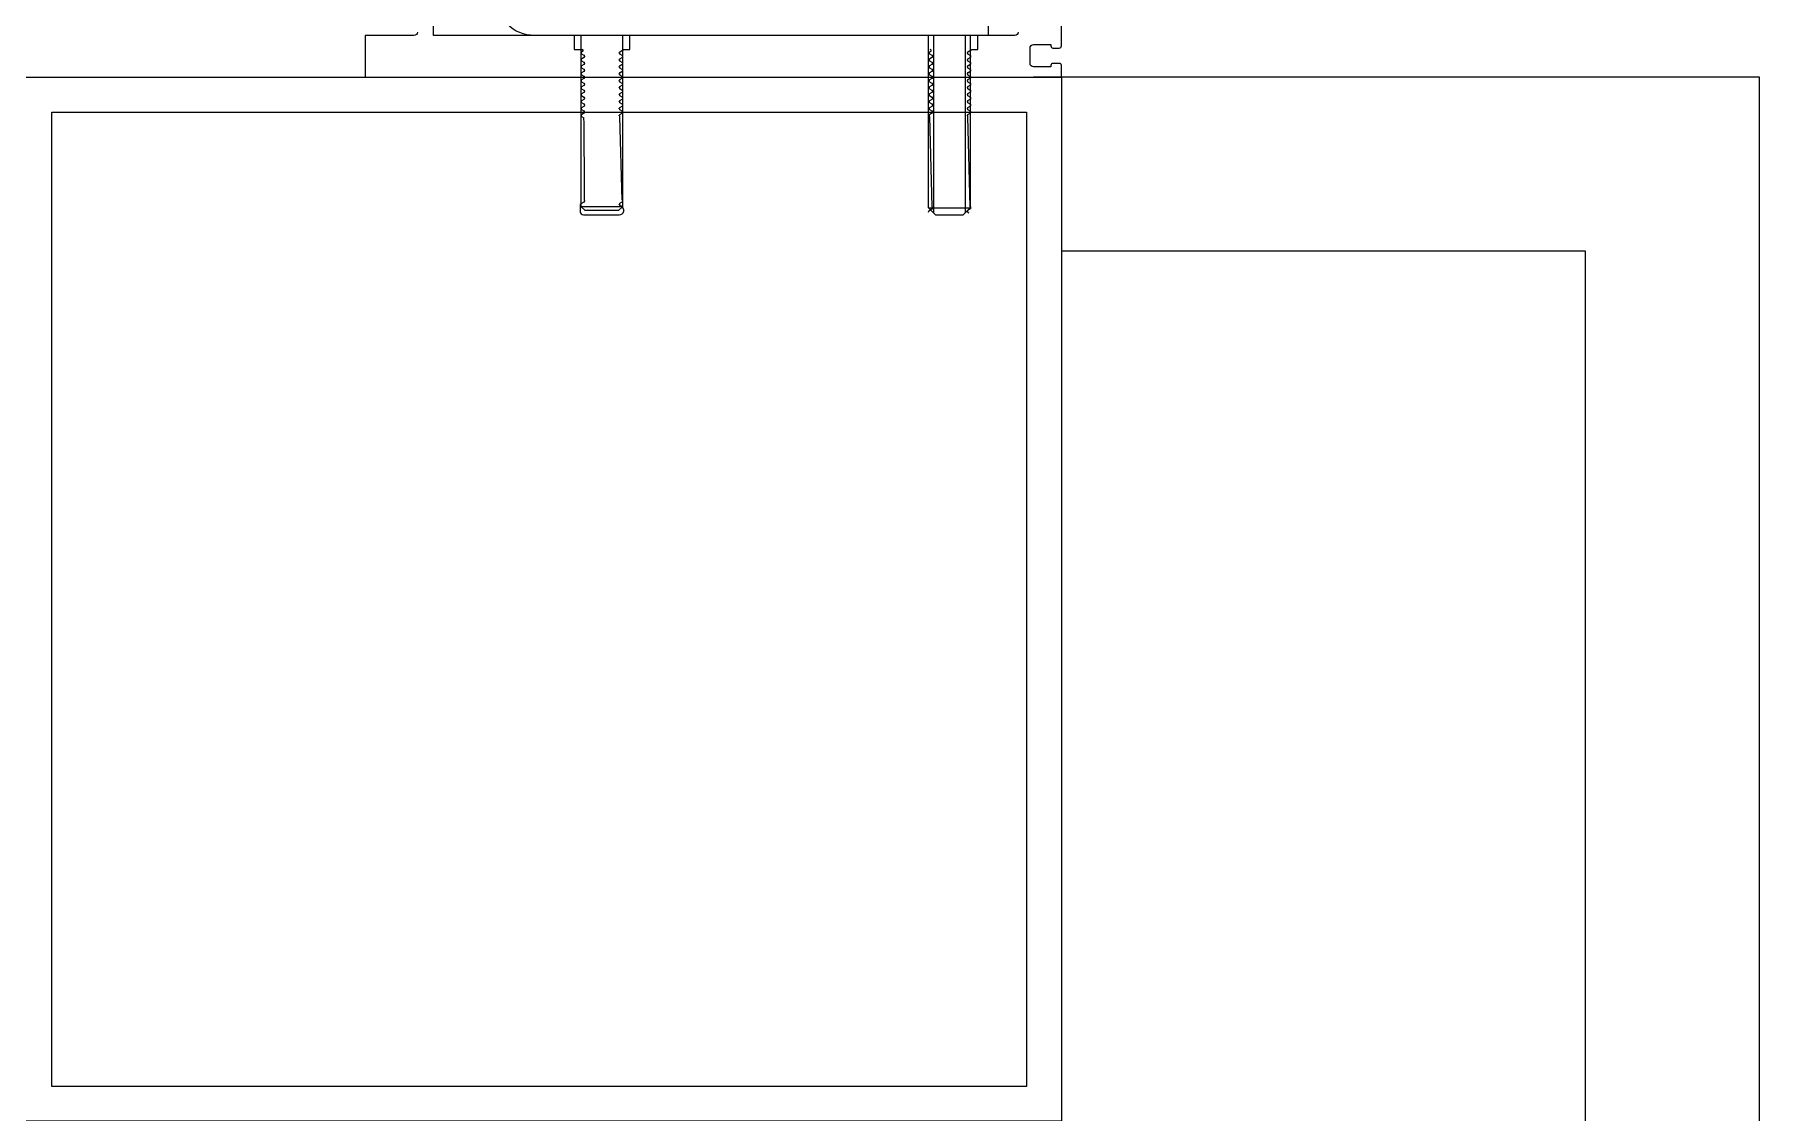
# Model space of a CAD drawing. Header units: centimetres. Extents: x 26569 to 160723, y -3143 to 14565.
# Drawn here: x 46025.37 to 46037.76, y 390.47 to 398.22 of the extents above; entities that cross this region are included whole.
import ezdxf

# ---------------------------------------------------------------- set-up
doc = ezdxf.new("R2010")
doc.units = ezdxf.units.CM
doc.header["$LTSCALE"] = 100
for name, color, linetype in [('A-GLAZ-FRME', 12, 'Continuous'), ('A-WALL-GYPB', 45, 'Continuous'), ('S-STEL', 3, 'Continuous')]:
    doc.layers.add(name, color=color, linetype=linetype)

msp = doc.modelspace()

# ---------------------------------------------------------------- linework, layer by layer
at = {"layer": 'A-GLAZ-FRME'}
for p, q in [((46029.242, 398.212), (46029.242, 398.112)), ((46029.292, 398.212), (46029.292, 396.984)), ((46029.592, 396.984), (46029.592, 398.212)), ((46029.642, 398.112), (46029.642, 398.212)), ((46031.788, 396.974), (46031.788, 398.212)), ((46031.823, 398.212), (46031.823, 396.939)), ((46032.053, 396.939), (46032.053, 398.212)), ((46032.088, 398.212), (46032.088, 396.974)), ((46032.142, 398.112), (46032.142, 398.212)), ((46029.242, 398.112), (46029.3, 398.112)), ((46029.304, 398.098), (46029.296, 398.093)), ((46029.296, 398.08), (46029.313, 398.07)), ((46029.317, 398.064), (46029.317, 398.06)), ((46029.567, 398.085), (46029.567, 398.089)), ((46029.571, 398.095), (46029.6, 398.112)), ((46029.588, 398.068), (46029.571, 398.078)), ((46029.6, 398.112), (46029.642, 398.112)), ((46031.804, 398.098), (46031.796, 398.093)), ((46031.796, 398.08), (46031.813, 398.07)), ((46031.817, 398.064), (46031.817, 398.06)), ((46032.067, 398.085), (46032.067, 398.089)), ((46032.071, 398.095), (46032.1, 398.112)), ((46032.088, 398.068), (46032.071, 398.078)), ((46032.1, 398.112), (46032.142, 398.112)), ((46029.313, 398.053), (46029.296, 398.043)), ((46029.296, 398.03), (46029.313, 398.02)), ((46029.313, 398.003), (46029.296, 397.993)), ((46029.296, 397.98), (46029.313, 397.97)), ((46029.313, 397.953), (46029.296, 397.943)), ((46029.317, 398.014), (46029.317, 398.01)), ((46029.317, 397.964), (46029.317, 397.96)), ((46029.567, 398.035), (46029.567, 398.039)), ((46029.567, 397.985), (46029.567, 397.989)), ((46029.567, 397.935), (46029.567, 397.939)), ((46029.571, 398.045), (46029.588, 398.055)), ((46029.588, 398.018), (46029.571, 398.028)), ((46029.571, 397.995), (46029.588, 398.005)), ((46029.588, 397.968), (46029.571, 397.978)), ((46029.571, 397.945), (46029.588, 397.955)), ((46031.813, 398.053), (46031.796, 398.043)), ((46031.796, 398.03), (46031.813, 398.02)), ((46031.813, 398.003), (46031.796, 397.993)), ((46031.796, 397.98), (46031.813, 397.97)), ((46031.813, 397.953), (46031.796, 397.943)), ((46031.817, 398.014), (46031.817, 398.01)), ((46031.817, 397.964), (46031.817, 397.96)), ((46032.067, 398.035), (46032.067, 398.039)), ((46032.067, 397.985), (46032.067, 397.989)), ((46032.067, 397.935), (46032.067, 397.939)), ((46032.071, 398.045), (46032.088, 398.055)), ((46032.088, 398.018), (46032.071, 398.028)), ((46032.071, 397.995), (46032.088, 398.005)), ((46032.088, 397.968), (46032.071, 397.978)), ((46032.071, 397.945), (46032.088, 397.955)), ((46029.296, 397.93), (46029.313, 397.92)), ((46029.313, 397.903), (46029.296, 397.893)), ((46029.296, 397.88), (46029.313, 397.87)), ((46029.313, 397.853), (46029.296, 397.843)), ((46029.296, 397.83), (46029.313, 397.82)), ((46029.317, 397.914), (46029.317, 397.91)), ((46029.317, 397.864), (46029.317, 397.86)), ((46029.567, 397.885), (46029.567, 397.889)), ((46029.567, 397.835), (46029.567, 397.839)), ((46029.588, 397.918), (46029.571, 397.928)), ((46029.571, 397.895), (46029.588, 397.905)), ((46029.588, 397.868), (46029.571, 397.878)), ((46029.571, 397.845), (46029.588, 397.855)), ((46029.588, 397.818), (46029.571, 397.828)), ((46031.796, 397.93), (46031.813, 397.92)), ((46031.813, 397.903), (46031.796, 397.893)), ((46031.796, 397.88), (46031.813, 397.87)), ((46031.813, 397.853), (46031.796, 397.843)), ((46031.796, 397.83), (46031.813, 397.82)), ((46031.817, 397.914), (46031.817, 397.91)), ((46031.817, 397.864), (46031.817, 397.86)), ((46032.067, 397.885), (46032.067, 397.889)), ((46032.067, 397.835), (46032.067, 397.839)), ((46032.088, 397.918), (46032.071, 397.928)), ((46032.071, 397.895), (46032.088, 397.905)), ((46032.088, 397.868), (46032.071, 397.878)), ((46032.071, 397.845), (46032.088, 397.855)), ((46032.088, 397.818), (46032.071, 397.828)), ((46032.742, 397.912), (46032.542, 397.912)), ((46032.742, 397.912), (46032.542, 397.912)), ((46029.313, 397.803), (46029.296, 397.793)), ((46029.296, 397.78), (46029.313, 397.77)), ((46029.313, 397.753), (46029.296, 397.743)), ((46029.296, 397.73), (46029.313, 397.72)), ((46029.313, 397.703), (46029.296, 397.693)), ((46029.317, 397.814), (46029.317, 397.81)), ((46029.317, 397.764), (46029.317, 397.76)), ((46029.317, 397.714), (46029.317, 397.71)), ((46029.567, 397.785), (46029.567, 397.789)), ((46029.567, 397.735), (46029.567, 397.739)), ((46029.571, 397.795), (46029.588, 397.805)), ((46029.588, 397.768), (46029.571, 397.778)), ((46029.571, 397.745), (46029.588, 397.755)), ((46029.588, 397.718), (46029.571, 397.728)), ((46029.571, 397.695), (46029.588, 397.705)), ((46031.813, 397.803), (46031.796, 397.793)), ((46031.796, 397.78), (46031.813, 397.77)), ((46031.813, 397.753), (46031.796, 397.743)), ((46031.796, 397.73), (46031.813, 397.72)), ((46031.813, 397.703), (46031.796, 397.693)), ((46031.817, 397.814), (46031.817, 397.81)), ((46031.817, 397.764), (46031.817, 397.76)), ((46031.817, 397.714), (46031.817, 397.71)), ((46032.067, 397.785), (46032.067, 397.789)), ((46032.067, 397.735), (46032.067, 397.739)), ((46032.071, 397.795), (46032.088, 397.805)), ((46032.088, 397.768), (46032.071, 397.778)), ((46032.071, 397.745), (46032.088, 397.755)), ((46032.088, 397.718), (46032.071, 397.728)), ((46032.071, 397.695), (46032.088, 397.705)), ((46029.296, 397.68), (46029.313, 397.67)), ((46029.313, 397.653), (46029.296, 397.643)), ((46029.296, 397.63), (46029.313, 397.62)), ((46029.317, 397.664), (46029.317, 397.66)), ((46029.567, 397.685), (46029.567, 397.689)), ((46029.567, 397.635), (46029.567, 397.639)), ((46029.588, 397.668), (46029.571, 397.678)), ((46029.571, 397.645), (46029.588, 397.655)), ((46029.588, 397.03), (46029.571, 397.628)), ((46031.796, 397.68), (46031.813, 397.67)), ((46031.813, 397.653), (46031.796, 397.643)), ((46031.796, 397.63), (46031.813, 396.982)), ((46031.817, 397.664), (46031.817, 397.66)), ((46032.067, 397.685), (46032.067, 397.689)), ((46032.067, 397.635), (46032.067, 397.639)), ((46032.088, 397.668), (46032.071, 397.678)), ((46032.071, 397.645), (46032.088, 397.655)), ((46032.088, 396.98), (46032.071, 397.628)), ((46029.285, 396.99), (46029.285, 396.949)), ((46029.313, 397.015), (46029.292, 397.003)), ((46029.292, 396.984), (46029.592, 396.984)), ((46029.292, 396.984), (46029.322, 396.954)), ((46029.317, 397.026), (46029.317, 397.022)), ((46029.562, 396.954), (46029.322, 396.954)), ((46029.562, 396.954), (46029.592, 396.984)), ((46029.567, 396.997), (46029.567, 397.001)), ((46029.571, 397.007), (46029.588, 397.017)), ((46029.581, 396.986), (46029.571, 396.99)), ((46031.788, 396.974), (46032.088, 396.974)), ((46031.788, 396.974), (46031.838, 396.924)), ((46031.813, 396.965), (46031.792, 396.953)), ((46031.817, 396.976), (46031.817, 396.972)), ((46032.038, 396.924), (46032.088, 396.974)), ((46032.067, 396.947), (46032.067, 396.951)), ((46032.071, 396.957), (46032.088, 396.967)), ((46029.31, 396.924), (46029.567, 396.924)), ((46031.838, 396.924), (46032.038, 396.924)), ((46032.081, 396.936), (46032.071, 396.94))]:
    msp.add_line(p, q, dxfattribs=at)
at = {"layer": 'A-GLAZ-FRME', "elevation": 0}
for points in [[(46032.432, 398.237, -0.414214), (46032.407, 398.212), (46028.232, 398.212), (46028.232, 398.642)], [(46028.117, 398.237, -0.414217), (46028.092, 398.212), (46027.742, 398.212), (46027.742, 397.912), (46032.742, 397.912), (46032.742, 397.997, 0.414214), (46032.727, 398.012), (46032.682, 398.012, 0.414214), (46032.667, 397.997), (46032.667, 397.987), (46032.542, 397.987, -0.414214), (46032.517, 398.012), (46032.517, 398.122, -0.414214), (46032.542, 398.147), (46032.667, 398.147), (46032.667, 398.137, 0.414214), (46032.682, 398.122), (46032.727, 398.122, 0.414214), (46032.742, 398.137), (46032.742, 398.462)], [(46032.217, 398.287), (46032.217, 398.212), (46028.957, 398.212, -0.414214), (46028.682, 398.487)]]:
    msp.add_lwpolyline(points, format="xyb", dxfattribs=at)
at = {"layer": 'A-GLAZ-FRME'}
for centre, radius, start, end in [((46029.3, 398.087), 0.0075, 120, 240), ((46029.3, 398.104), 0.0075, 300, 90), ((46029.31, 398.064), 0.0075, 359.9998, 60.0001), ((46029.575, 398.089), 0.0075, 120.0001, 180), ((46029.575, 398.085), 0.0075, 180, 239.9999), ((46029.585, 398.062), 0.0075, 300, 60), ((46031.8, 398.087), 0.0075, 120, 240), ((46031.8, 398.104), 0.0075, 300, 90), ((46031.81, 398.064), 0.0075, 359.9998, 60.0001), ((46032.075, 398.089), 0.0075, 120.0001, 180), ((46032.075, 398.085), 0.0075, 180, 239.9999), ((46032.085, 398.062), 0.0075, 300, 60), ((46029.3, 398.037), 0.0075, 120, 240), ((46029.3, 397.987), 0.0075, 120, 240), ((46029.3, 397.937), 0.0075, 120, 240), ((46029.31, 398.06), 0.0075, 299.9999, 0.0002), ((46029.31, 398.014), 0.0075, 359.9997, 60.0002), ((46029.31, 398.01), 0.0075, 299.9999, 0.0002), ((46029.31, 397.964), 0.0075, 359.9997, 60.0002), ((46029.31, 397.96), 0.0075, 299.9998, 0.0003), ((46029.575, 398.039), 0.0075, 119.9999, 180.0001), ((46029.575, 398.035), 0.0075, 179.9998, 240.0002), ((46029.575, 397.989), 0.0075, 120.0002, 179.9999), ((46029.575, 397.985), 0.0075, 180.0001, 239.9999), ((46029.575, 397.939), 0.0075, 119.9999, 180.0002), ((46029.585, 398.012), 0.0075, 300, 60), ((46029.585, 397.962), 0.0075, 300, 60), ((46031.8, 398.037), 0.0075, 120, 240), ((46031.8, 397.987), 0.0075, 120, 240), ((46031.8, 397.937), 0.0075, 120, 240), ((46031.81, 398.06), 0.0075, 299.9999, 0.0002), ((46031.81, 398.014), 0.0075, 359.9997, 60.0002), ((46031.81, 398.01), 0.0075, 299.9999, 0.0002), ((46031.81, 397.964), 0.0075, 359.9997, 60.0002), ((46031.81, 397.96), 0.0075, 299.9998, 0.0003), ((46032.075, 398.039), 0.0075, 119.9999, 180.0001), ((46032.075, 398.035), 0.0075, 179.9998, 240.0002), ((46032.075, 397.989), 0.0075, 120.0002, 179.9999), ((46032.075, 397.985), 0.0075, 180.0001, 239.9999), ((46032.075, 397.939), 0.0075, 119.9999, 180.0002), ((46032.085, 398.012), 0.0075, 300, 60), ((46032.085, 397.962), 0.0075, 300, 60), ((46029.3, 397.887), 0.0075, 120, 240), ((46029.3, 397.837), 0.0075, 120, 240), ((46029.31, 397.914), 0.0075, 359.9998, 60.0001), ((46029.31, 397.91), 0.0075, 299.9998, 0.0003), ((46029.31, 397.864), 0.0075, 359.9998, 60.0001), ((46029.31, 397.86), 0.0075, 299.9999, 0.0002), ((46029.31, 397.814), 0.0075, 359.9998, 60.0001), ((46029.575, 397.935), 0.0075, 179.9998, 240.0001), ((46029.575, 397.889), 0.0075, 120.0001, 180), ((46029.575, 397.885), 0.0075, 180.0001, 239.9998), ((46029.575, 397.839), 0.0075, 119.9998, 180.0003), ((46029.575, 397.835), 0.0075, 179.9999, 240), ((46029.585, 397.912), 0.0075, 300, 60), ((46029.585, 397.862), 0.0075, 300, 60), ((46029.585, 397.812), 0.0075, 300, 60), ((46031.8, 397.887), 0.0075, 120, 240), ((46031.8, 397.837), 0.0075, 120, 240), ((46031.81, 397.914), 0.0075, 359.9998, 60.0001), ((46031.81, 397.91), 0.0075, 299.9998, 0.0003), ((46031.81, 397.864), 0.0075, 359.9998, 60.0001), ((46031.81, 397.86), 0.0075, 299.9999, 0.0002), ((46031.81, 397.814), 0.0075, 359.9998, 60.0001), ((46032.075, 397.935), 0.0075, 179.9998, 240.0001), ((46032.075, 397.889), 0.0075, 120.0001, 180), ((46032.075, 397.885), 0.0075, 180.0001, 239.9998), ((46032.075, 397.839), 0.0075, 119.9998, 180.0003), ((46032.075, 397.835), 0.0075, 179.9999, 240), ((46032.085, 397.912), 0.0075, 300, 60), ((46032.085, 397.862), 0.0075, 300, 60), ((46032.085, 397.812), 0.0075, 300, 60), ((46029.3, 397.787), 0.0075, 120, 240), ((46029.3, 397.737), 0.0075, 120, 240), ((46029.3, 397.687), 0.0075, 120, 240), ((46029.31, 397.81), 0.0075, 299.9999, 0.0002), ((46029.31, 397.764), 0.0075, 359.9998, 60.0002), ((46029.31, 397.76), 0.0075, 299.9999, 0.0001), ((46029.31, 397.714), 0.0075, 359.9997, 60.0002), ((46029.31, 397.71), 0.0075, 299.9999, 0.0001), ((46029.575, 397.789), 0.0075, 120.0002, 179.9999), ((46029.575, 397.785), 0.0075, 180, 239.9999), ((46029.575, 397.739), 0.0075, 119.9999, 180.0002), ((46029.575, 397.735), 0.0075, 179.9998, 240.0002), ((46029.575, 397.689), 0.0075, 120.0001, 179.9999), ((46029.585, 397.762), 0.0075, 300, 60), ((46029.585, 397.712), 0.0075, 300, 60), ((46031.8, 397.787), 0.0075, 120, 240), ((46031.8, 397.737), 0.0075, 120, 240), ((46031.8, 397.687), 0.0075, 120, 240), ((46031.81, 397.81), 0.0075, 299.9999, 0.0002), ((46031.81, 397.764), 0.0075, 359.9998, 60.0002), ((46031.81, 397.76), 0.0075, 299.9999, 0.0001), ((46031.81, 397.714), 0.0075, 359.9997, 60.0002), ((46031.81, 397.71), 0.0075, 299.9999, 0.0001), ((46032.075, 397.789), 0.0075, 120.0002, 179.9999), ((46032.075, 397.785), 0.0075, 180, 239.9999), ((46032.075, 397.739), 0.0075, 119.9999, 180.0002), ((46032.075, 397.735), 0.0075, 179.9998, 240.0002), ((46032.075, 397.689), 0.0075, 120.0001, 179.9999), ((46032.085, 397.762), 0.0075, 300, 60), ((46032.085, 397.712), 0.0075, 300, 60), ((46029.3, 397.637), 0.0075, 120, 240), ((46029.31, 397.664), 0.0075, 359.9997, 60.0002), ((46029.31, 397.66), 0.0075, 299.9998, 0.0002), ((45985.362, 397.046), 43.955, 359.974, 0.7489), ((46029.575, 397.685), 0.0075, 180.0001, 239.9998), ((46029.575, 397.639), 0.0075, 119.9998, 180.0002), ((46029.575, 397.635), 0.0075, 179.9998, 240.0001), ((46029.585, 397.662), 0.0075, 300, 60), ((46031.8, 397.637), 0.0075, 120, 240), ((46031.81, 397.664), 0.0075, 359.9997, 60.0002), ((46031.81, 397.66), 0.0075, 299.9998, 0.0002), ((46032.075, 397.685), 0.0075, 180.0001, 239.9998), ((46032.075, 397.639), 0.0075, 119.9998, 180.0002), ((46032.075, 397.635), 0.0075, 179.9998, 240.0001), ((46032.085, 397.662), 0.0075, 300, 60), ((46029.3, 396.99), 0.015, 120.0001, 180), ((46029.31, 396.949), 0.025, 180, 269.9999), ((46029.31, 397.022), 0.0075, 299.9998, 0.0002), ((46029.575, 397.001), 0.0075, 120.0001, 180), ((46029.575, 396.997), 0.0075, 180.0001, 245.4789), ((46029.567, 396.956), 0.0325, 270, 65.4789), ((46029.585, 397.024), 0.0075, 300, 60), ((46031.8, 396.94), 0.015, 120.0001, 180), ((46031.81, 396.976), 0.0075, 359.9998, 60.0001), ((46031.81, 396.972), 0.0075, 299.9998, 0.0002), ((46032.075, 396.951), 0.0075, 120.0001, 180), ((46032.085, 396.974), 0.0075, 300, 60), ((46032.075, 396.947), 0.0075, 180.0001, 245.4789)]:
    msp.add_arc(centre, radius, start, end, dxfattribs=at)
at = {"layer": 'A-WALL-GYPB', "elevation": 0}
for points in [[(46037.742, 191.662), (46037.756, 397.912), (46032.742, 397.912)], [(46036.492, 191.662), (46036.506, 396.662), (46032.742, 396.662)]]:
    msp.add_lwpolyline(points, dxfattribs=at)
at = {"layer": 'S-STEL', "elevation": 0}
for points in [[(46025.242, 390.412), (46025.242, 397.912), (46032.742, 397.912), (46032.742, 390.412)], [(46025.492, 390.662), (46025.492, 397.662), (46032.492, 397.662), (46032.492, 390.662)]]:
    msp.add_lwpolyline(points, close=True, dxfattribs=at)

doc.saveas('drawing.dxf')
